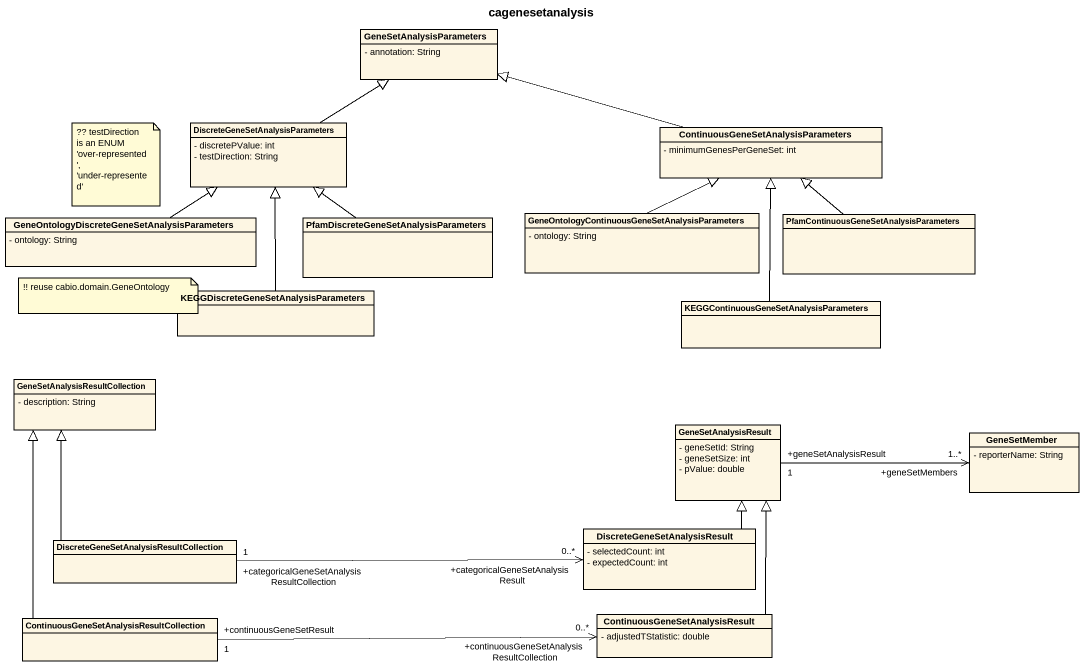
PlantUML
@startuml
title cagenesetanalysis
hide circle
hide empty members
skinparam classAttributeIconSize 0
class GeneSetAnalysisParameters {
  - annotation: String
}
class "DiscreteGeneSetAnalysisParameters" as DiscreteGeneSetAnalysisParam {
  - discretePValue: int
  - testDirection: String
}
class "ContinuousGeneSetAnalysisParameters" as ContinuousGeneSetAnalysisPar {
  - minimumGenesPerGeneSet: int
}
class "GeneOntologyDiscreteGeneSetAnalysisParameters" as GeneOntologyDiscreteGeneSetA {
  - ontology: String
}
class "PfamDiscreteGeneSetAnalysisParameters" as PfamDiscreteGeneSetAnalysisP
class "GeneOntologyContinuousGeneSetAnalysisParameters" as GeneOntologyContinuousGeneSe {
  - ontology: String
}
class "PfamContinuousGeneSetAnalysisParameters" as PfamContinuousGeneSetAnalysi
class "KEGGDiscreteGeneSetAnalysisParameters" as KEGGDiscreteGeneSetAnalysisP
class "KEGGContinuousGeneSetAnalysisParameters" as KEGGContinuousGeneSetAnalysi
class "GeneSetAnalysisResultCollection" as GeneSetAnalysisResultCollect {
  - description: String
}
class GeneSetAnalysisResult {
  - geneSetId: String
  - geneSetSize: int
  - pValue: double
}
class GeneSetMember {
  - reporterName: String
}
class "DiscreteGeneSetAnalysisResult" as DiscreteGeneSetAnalysisResul {
  - selectedCount: int
  - expectedCount: int
}
class "DiscreteGeneSetAnalysisResultCollection" as DiscreteGeneSetAnalysisResul_2
class "ContinuousGeneSetAnalysisResult" as ContinuousGeneSetAnalysisRes {
  - adjustedTStatistic: double
}
class "ContinuousGeneSetAnalysisResultCollection" as ContinuousGeneSetAnalysisRes_2
DiscreteGeneSetAnalysisParam -up-|> GeneSetAnalysisParameters
ContinuousGeneSetAnalysisPar -left-|> GeneSetAnalysisParameters
GeneOntologyDiscreteGeneSetA -up-|> DiscreteGeneSetAnalysisParam
PfamDiscreteGeneSetAnalysisP -up-|> DiscreteGeneSetAnalysisParam
GeneOntologyContinuousGeneSe -up-|> ContinuousGeneSetAnalysisPar
PfamContinuousGeneSetAnalysi -up-|> ContinuousGeneSetAnalysisPar
KEGGDiscreteGeneSetAnalysisP -up-|> DiscreteGeneSetAnalysisParam
KEGGContinuousGeneSetAnalysi -up-|> ContinuousGeneSetAnalysisPar
GeneSetAnalysisResult "+geneSetAnalysisResult\n1" -right-> "+geneSetMembers\n1..*" GeneSetMember
DiscreteGeneSetAnalysisResul -up-|> GeneSetAnalysisResult
DiscreteGeneSetAnalysisResul "+categoricalGeneSetAnalysisResult\n0..*" <-left- "+categoricalGeneSetAnalysisResultCollection\n1" DiscreteGeneSetAnalysisResul_2
DiscreteGeneSetAnalysisResul_2 -up-|> GeneSetAnalysisResultCollect
ContinuousGeneSetAnalysisRes -up-|> GeneSetAnalysisResult
ContinuousGeneSetAnalysisRes_2 -up-|> GeneSetAnalysisResultCollect
ContinuousGeneSetAnalysisRes_2 "+continuousGeneSetResult\n1" -right-> "+continuousGeneSetAnalysisResultCollection\n0..*" ContinuousGeneSetAnalysisRes
note as N1
  ?? testDirection is an ENUM 'over-represented', 'under-represented'
end note
note as N2
  ~!! reuse cabio.domain.GeneOntology
end note
@enduml
